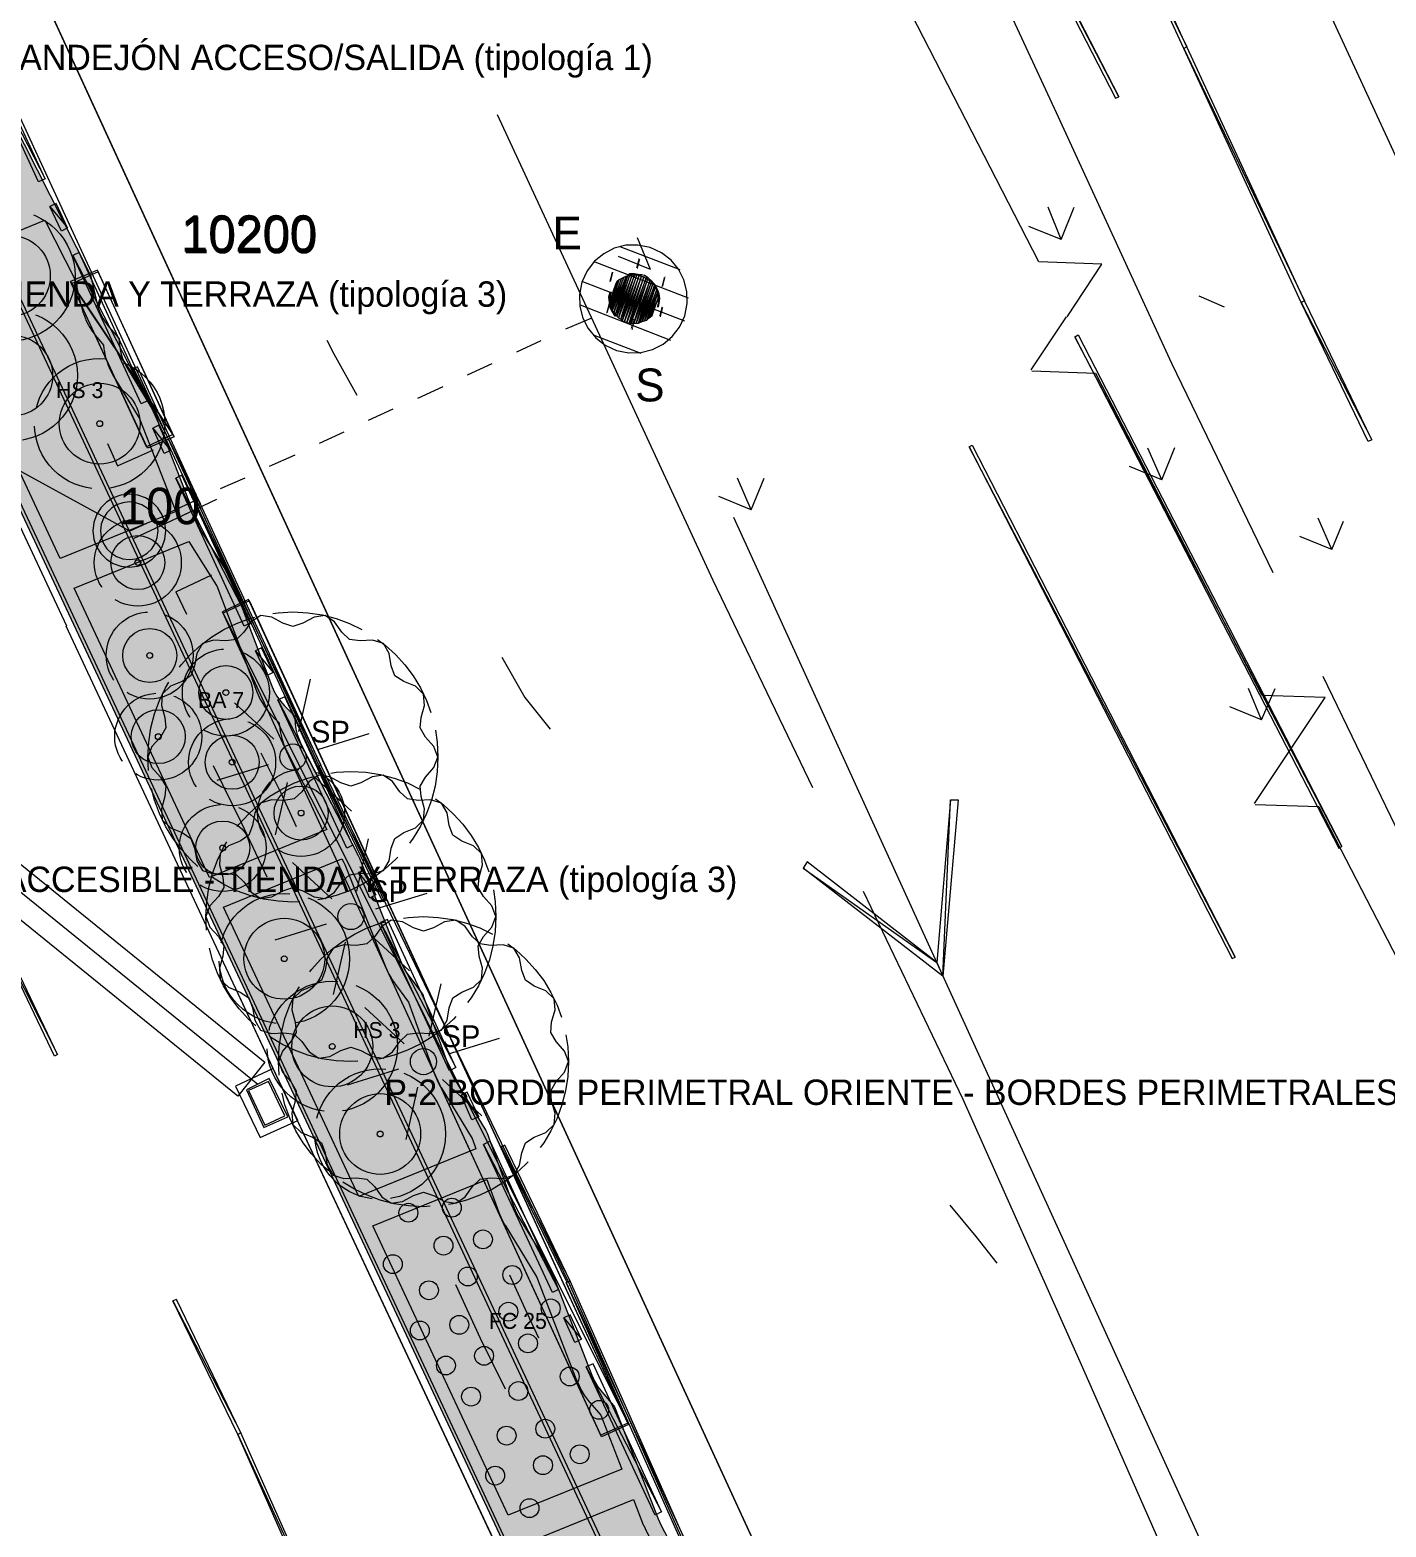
# Model space of a CAD drawing. Header units: metres. Extents: x 1 to 213, y 1 to 147.
# Drawn here: x 102.97 to 121.68, y 77.98 to 98.63 of the extents above; entities that cross this region are included whole.
import ezdxf

# ---------------------------------------------------------------- set-up
doc = ezdxf.new("R2010")
doc.units = ezdxf.units.M
doc.linetypes.add('DASHED', pattern=[1.524, 1.27, -0.254])
doc.layers.get('0').update_dxf_attribs({"lineweight": 0, "plot": 0})
for name, color, linetype, lineweight, plot in [('00-BASE-ARQUITECTURA', 8, 'Continuous', 0, False), ('00-BASE-TEXTO', 8, 'Continuous', 0, False), ('PJ-ARBOLES', 94, 'Continuous', 0, False), ('PJ-ARBUSTOS', 82, 'Continuous', 0, False), ('PJ-COPA-ADULTA', 8, 'DASHED', 0, False), ('PJ-CUBRESUELOS', 150, 'Continuous', 0, False), ('PJ-ETIQUETAS', 7, 'Continuous', 0, False), ('PJ-GRAVILLA', 42, 'Continuous', 0, False), ('PJ-LIMITE-JARDIN', 7, 'Continuous', 0, False), ('PJ-MASAS', 92, 'Continuous', 0, False), ('PJ-MASAS-RELLENO', 92, 'Continuous', 0, False), ('PJ-RIEGO-SECTORES', 5, 'Continuous', 0, False), ('PJ-ZONAS-TIPOLOGIA', 30, 'Continuous', 0, False)]:
    doc.layers.add(name, color=color, linetype=linetype, lineweight=lineweight, plot=plot)

# ---------------------------------------------------------------- blocks, each defined once
blk = doc.blocks.new('PJ_SP')
for p, q in [((0.08, 0.351), (0.244, 1.073)), ((-0.264, 0.245), (-0.807, 0.748)), ((0.344, 0.106), (1.051, 0.325)), ((-0.344, -0.106), (-1.051, -0.325)), ((-0.08, -0.351), (-0.244, -1.073)), ((0.264, -0.245), (0.807, -0.748))]:
    blk.add_line(p, q)
blk.add_lwpolyline([(2, 0), (1.945, 0.146), (1.829, 0.276), (1.755, 0.401), (1.768, 0.545), (1.815, 0.712), (1.802, 0.868), (1.689, 0.975), (1.529, 1.042), (1.407, 1.122), (1.356, 1.258), (1.326, 1.429), (1.247, 1.564), (1.098, 1.611), (0.925, 1.602), (0.781, 1.622), (0.676, 1.722), (0.575, 1.863), (0.445, 1.95), (0.291, 1.928), (0.138, 1.845), (0, 1.8), (-0.138, 1.845), (-0.291, 1.928), (-0.445, 1.95), (-0.575, 1.863), (-0.676, 1.722), (-0.781, 1.622), (-0.925, 1.602), (-1.098, 1.611), (-1.247, 1.564), (-1.326, 1.429), (-1.356, 1.258), (-1.407, 1.122), (-1.529, 1.042), (-1.689, 0.975), (-1.802, 0.868), (-1.815, 0.712), (-1.768, 0.545), (-1.755, 0.401), (-1.829, 0.276), (-1.945, 0.146), (-2, 0), (-1.945, -0.146), (-1.829, -0.276), (-1.755, -0.401), (-1.768, -0.545), (-1.815, -0.712), (-1.802, -0.868), (-1.689, -0.975), (-1.529, -1.042), (-1.407, -1.122), (-1.356, -1.258), (-1.326, -1.429), (-1.247, -1.564), (-1.098, -1.611), (-0.925, -1.602), (-0.781, -1.622), (-0.676, -1.722), (-0.575, -1.863), (-0.445, -1.95), (-0.291, -1.928), (-0.138, -1.845), (0, -1.8), (0.138, -1.845), (0.291, -1.928), (0.445, -1.95), (0.575, -1.863), (0.676, -1.722), (0.781, -1.622), (0.925, -1.602), (1.098, -1.611), (1.247, -1.564), (1.326, -1.429), (1.356, -1.258), (1.407, -1.122), (1.529, -1.042), (1.689, -0.975), (1.802, -0.868), (1.815, -0.712), (1.768, -0.545), (1.755, -0.401), (1.829, -0.276), (1.945, -0.146), (2, 0)], close=True)
blk.add_circle((0, 0), 0.18)
for tag, p, height in [('CODIGO', (0.15, 0.15), 0.2), ('ESPECIE', (0.15, -0.1), 0.15), ('ZONA', (0.15, -0.3), 0.15)]:
    blk.add_attdef(tag, p, '', height=height)
blk = doc.blocks.new('PJ_FC')
blk.add_circle((0, 0), 0.13)
for tag, p, height in [('CODIGO', (0.15, 0.15), 0.2), ('ESPECIE', (0.15, -0.1), 0.15), ('ZONA', (0.15, -0.3), 0.15)]:
    blk.add_attdef(tag, p, '', height=height)
blk = doc.blocks.new('PJ_HS')
for radius in [0.558, 0.04]:
    blk.add_circle((0, 0), radius)
for tag, p, height in [('CODIGO', (0.15, 0.15), 0.2), ('ESPECIE', (0.15, -0.1), 0.15), ('ZONA', (0.15, -0.3), 0.15)]:
    blk.add_attdef(tag, p, '', height=height)
blk = doc.blocks.new('PJ_BA')
for radius in [0.372, 0.04]:
    blk.add_circle((0, 0), radius)
for tag, p, height in [('CODIGO', (0.15, 0.15), 0.2), ('ESPECIE', (0.15, -0.1), 0.15), ('ZONA', (0.15, -0.3), 0.15)]:
    blk.add_attdef(tag, p, '', height=height)

msp = doc.modelspace()

# ---------------------------------------------------------------- hatches: boundary and pattern name
at = {"layer": 'PJ-GRAVILLA'}
h = msp.add_hatch(dxfattribs=at)
h.set_pattern_fill('GRAVEL', scale=0.03)
h.paths.add_polyline_path([(96.457, 105.666), (98.275, 106.618), (98.292, 106.626), (98.306, 106.613), (98.72, 106.2), (98.733, 106.186), (98.739, 106.168), (98.923, 105.579), (98.947, 105.515), (98.975, 105.453), (99.009, 105.393), (99.385, 104.792), (99.394, 104.775), (99.402, 104.757), (99.952, 103.304), (99.986, 103.227), (100.028, 103.153), (100.077, 103.085), (100.134, 103.022), (100.262, 102.893), (100.276, 102.878), (100.285, 102.859), (100.855, 101.394), (100.884, 101.327), (100.919, 101.264), (100.96, 101.203), (101.148, 100.953), (101.158, 100.938), (101.165, 100.922), (101.76, 99.436), (101.797, 99.356), (102.429, 98.178), (102.437, 98.16), (102.438, 98.141), (102.438, 98.131), (102.441, 98.056), (102.452, 97.982), (102.469, 97.909), (102.494, 97.838), (102.525, 97.769), (103.794, 95.272), (103.803, 95.249), (103.81, 95.226), (103.893, 94.868), (103.914, 94.794), (103.942, 94.722), (103.977, 94.653), (104.018, 94.588), (104.065, 94.527), (104.189, 94.383), (104.201, 94.368), (104.202, 94.333), (104.21, 94.253), (104.226, 94.175), (104.25, 94.099), (104.281, 94.026), (104.319, 93.956), (104.677, 93.369), (104.686, 93.353), (104.693, 93.337), (105.277, 91.836), (105.307, 91.768), (105.344, 91.702), (105.735, 91.077), (105.744, 91.06), (105.752, 91.042), (106.302, 89.59), (106.336, 89.513), (106.378, 89.439), (106.427, 89.37), (106.484, 89.307), (106.613, 89.178), (106.626, 89.164), (106.627, 89.145), (106.627, 89.137), (106.631, 89.062), (106.641, 88.986), (106.659, 88.913), (106.684, 88.841), (106.715, 88.772), (107.5, 87.241), (107.516, 87.207), (108.087, 85.779), (108.116, 85.715), (108.15, 85.654), (108.19, 85.596), (108.379, 85.344), (108.39, 85.328), (108.398, 85.309), (108.76, 84.302), (108.792, 84.227), (108.83, 84.156), (109.262, 83.449), (109.272, 83.431), (109.28, 83.413), (109.642, 82.406), (109.673, 82.331), (109.712, 82.26), (110.146, 81.551), (110.154, 81.535), (110.161, 81.519), (110.723, 80.075), (110.76, 79.993), (110.806, 79.916), (110.861, 79.845), (111.022, 79.657), (111.036, 79.639), (111.045, 79.619), (111.638, 78.094), (111.675, 78.012), (112.572, 76.303), (112.579, 76.288), (112.584, 76.271), (112.668, 75.906), (112.689, 75.832), (112.717, 75.76), (112.752, 75.692), (112.793, 75.627), (112.84, 75.566), (112.965, 75.42), (112.976, 75.406), (112.985, 75.39), (113.585, 74.103), (113.593, 74.083), (113.594, 74.078), (113.601, 74.011), (113.617, 73.934), (113.64, 73.86), (113.67, 73.787), (113.708, 73.718), (113.752, 73.653), (113.848, 73.524), (113.858, 73.51), (113.865, 73.494), (114.46, 72.008), (114.497, 71.927), (115.128, 70.749), (115.137, 70.732), (115.138, 70.712), (115.138, 70.709), (115.142, 70.632), (115.153, 70.555), (115.171, 70.48), (115.197, 70.407), (115.23, 70.336), (116.011, 68.853), (116.019, 68.835), (116.02, 68.802), (116.028, 68.722), (116.044, 68.644), (116.068, 68.568), (116.099, 68.494), (116.137, 68.424), (116.494, 67.839), (116.504, 67.821), (116.512, 67.802), (116.852, 66.857), (116.88, 66.79), (116.913, 66.726), (116.953, 66.665), (116.997, 66.608), (117.153, 66.426), (117.165, 66.41), (117.167, 66.37), (117.167, 66.37), (117.17, 66.313), (117.182, 66.235), (117.201, 66.158), (117.228, 66.084), (117.262, 66.012), (117.775, 65.06), (117.783, 65.043), (117.789, 65.025), (117.983, 64.407), (118.007, 64.339), (118.038, 64.274), (118.922, 62.589), (118.929, 62.574), (118.934, 62.557), (119.018, 62.192), (119.039, 62.118), (119.067, 62.046), (119.102, 61.977), (119.143, 61.912), (119.19, 61.851), (119.313, 61.709), (119.326, 61.691), (119.335, 61.672), (119.604, 61), (113.028, 61), (113.951, 62.424), (113.988, 62.487), (114.019, 62.554), (114.291, 63.213), (114.301, 63.235), (114.314, 63.255), (114.889, 64.045), (114.931, 64.11), (114.967, 64.179), (114.997, 64.251), (115.019, 64.326), (115.034, 64.402), (115.047, 64.494), (115.051, 64.514), (115.062, 64.531), (115.161, 64.657), (115.206, 64.722), (115.246, 64.792), (115.277, 64.865), (115.302, 64.941), (115.319, 65.019), (115.328, 65.099), (115.329, 65.179), (115.321, 65.258), (115.307, 65.337), (115.284, 65.413), (115.254, 65.487), (96.449, 105.64), (96.442, 105.657), (96.457, 105.666)])
at = {"layer": 'PJ-MASAS-RELLENO'}
for points in [[(103.595, 95.178), (103.596, 95.174), (103.597, 95.17), (103.679, 94.819), (103.681, 94.808), (103.702, 94.734), (103.709, 94.714), (103.737, 94.642), (103.745, 94.623), (103.78, 94.554), (103.791, 94.536), (103.832, 94.471), (103.844, 94.453), (103.891, 94.392), (103.898, 94.384), (103.987, 94.281), (103.992, 94.231), (103.995, 94.21), (104.011, 94.132), (104.016, 94.11), (104.04, 94.034), (104.047, 94.014), (104.078, 93.94), (104.088, 93.921), (104.126, 93.851), (104.131, 93.841), (104.487, 93.258), (104.489, 93.256), (104.49, 93.253), (104.983, 91.986), (103.39, 91.338), (101.521, 95.328), (103.176, 96.001), (103.595, 95.178)], [(105.545, 90.965), (105.547, 90.962), (105.548, 90.959), (106.096, 89.512), (106.1, 89.501), (106.134, 89.424), (106.145, 89.403), (106.187, 89.33), (106.2, 89.31), (106.249, 89.241), (106.264, 89.223), (106.321, 89.16), (106.329, 89.152), (106.41, 89.07), (106.411, 89.051), (106.413, 89.03), (106.424, 88.955), (106.428, 88.935), (106.445, 88.861), (106.451, 88.841), (106.476, 88.77), (106.484, 88.75), (106.515, 88.681), (106.519, 88.672), (107.069, 87.599), (105.449, 86.94), (103.581, 90.93), (105.165, 91.574), (105.545, 90.965)], [(107.302, 87.145), (107.314, 87.12), (107.883, 85.697), (107.887, 85.689), (107.915, 85.625), (107.924, 85.607), (107.958, 85.546), (107.969, 85.53), (108.008, 85.472), (108.014, 85.464), (108.195, 85.222), (108.553, 84.228), (108.557, 84.217), (108.589, 84.143), (108.598, 84.122), (108.637, 84.051), (108.643, 84.041), (109.072, 83.339), (109.073, 83.336), (109.075, 83.333), (109.123, 83.199), (107.509, 82.542), (105.641, 86.532), (107.276, 87.197), (107.302, 87.145)], [(109.435, 82.332), (109.439, 82.321), (109.471, 82.246), (109.48, 82.226), (109.519, 82.155), (109.525, 82.145), (109.955, 81.44), (109.957, 81.438), (109.958, 81.435), (110.518, 79.996), (110.523, 79.984), (110.56, 79.902), (110.571, 79.88), (110.618, 79.803), (110.631, 79.783), (110.686, 79.711), (110.694, 79.701), (110.845, 79.525), (111.135, 78.781), (109.569, 78.144), (107.7, 82.134), (109.276, 82.775), (109.435, 82.332)], [(111.433, 78.014), (111.438, 78.003), (111.475, 77.921), (111.48, 77.91), (112.372, 76.211), (112.454, 75.857), (112.457, 75.847), (112.477, 75.773), (112.484, 75.752), (112.512, 75.681), (112.521, 75.661), (112.556, 75.592), (112.566, 75.574), (112.607, 75.509), (112.619, 75.492), (112.667, 75.431), (112.673, 75.422), (112.79, 75.286), (113.209, 74.389), (111.629, 73.746), (109.76, 77.736), (111.298, 78.362), (111.433, 78.014)]]:
    msp.add_hatch(color=7, dxfattribs=at).paths.add_polyline_path(points)

# ---------------------------------------------------------------- linework, layer by layer
at = {"layer": '00-BASE-ARQUITECTURA'}
for points in [[(132.733, 32.681), (129.96, 38.513), (126.753, 45.678), (123.451, 52.758), (120.043, 60.007), (116.752, 67.225), (113.566, 74.21), (110.402, 81.365), (106.962, 88.477), (103.628, 95.705), (100.348, 102.806), (97.046, 109.993), (93.786, 117.105), (90.42, 124.481), (87.14, 131.54), (83.753, 138.843), (80.652, 145.574)], [(84.028, 140.663), (126.446, 48.45)], [(84.039, 140.642), (126.457, 48.429)], [(110.857, 74.623), (103.47, 90.403), (103.48, 90.403), (82.356, 135.498)], [(117.99, 97.705), (111.894, 109.442), (111.936, 109.463), (117.99, 97.705)], [(117.948, 97.684), (117.99, 97.705), (111.894, 109.442), (117.948, 97.684)], [(119.408, 102.076), (120.731, 99.219), (122.34, 95.737), (123.737, 92.837)], [(115.778, 100.404), (117.101, 97.547), (118.72, 94.033), (120.117, 91.144)], [(104.581, 91.821), (104.348, 91.715), (88.769, 100.245)], [(118.064, 100.266), (118.022, 100.245), (118.932, 98.393), (118.064, 100.266)], [(118.022, 100.245), (118.932, 98.393), (118.89, 98.372), (118.022, 100.245)], [(117.281, 94.668), (117.757, 95.398), (116.889, 95.43), (114.625, 99.833)], [(102.231, 98.615), (102.147, 98.573), (103.184, 96.573), (102.231, 98.615)], [(102.147, 98.573), (103.184, 96.573), (103.089, 96.531), (102.147, 98.573)], [(118.932, 98.393), (118.89, 98.372), (120.551, 94.89), (118.932, 98.393)], [(118.89, 98.372), (120.551, 94.89), (120.509, 94.869), (118.89, 98.372)], [(109.418, 97.462), (110.74, 94.604), (112.391, 91.038), (113.767, 88.18)], [(103.332, 96.234), (103.247, 96.192), (103.491, 95.896), (103.332, 96.234)], [(103.247, 96.192), (103.491, 95.896), (103.406, 95.853), (103.247, 96.192)], [(117.196, 95.737), (117.016, 96.181)], [(117.196, 95.737), (117.376, 96.181)], [(117.196, 95.737), (116.752, 95.917)], [(111.065, 94.207), (111.234, 94.173), (111.4, 94.178), (111.559, 94.218), (111.705, 94.293), (111.832, 94.397), (111.934, 94.529), (112.005, 94.686), (112.04, 94.854), (112.035, 95.021), (111.994, 95.18), (111.92, 95.326), (111.816, 95.452), (111.684, 95.554), (111.527, 95.626), (111.358, 95.66), (111.192, 95.656), (111.033, 95.615), (110.887, 95.541), (110.76, 95.436), (110.658, 95.304), (110.587, 95.148), (110.552, 94.979), (110.557, 94.812), (110.598, 94.653), (110.672, 94.507), (110.776, 94.381), (110.908, 94.279), (111.065, 94.207)], [(111.111, 95.642), (111.936, 95.324)], [(111.534, 95.324), (111.354, 95.758)], [(106.116, 84.085), (92.156, 95.388)], [(103.65, 95.557), (103.565, 95.515), (104.592, 93.514), (103.65, 95.557)], [(103.565, 95.515), (104.592, 93.514), (104.507, 93.472), (103.565, 95.515)], [(110.762, 95.43), (112.053, 94.932)], [(111.534, 95.324), (111.09, 95.504)], [(103.904, 95.313), (103.533, 95.155), (104.941, 93.049), (103.904, 95.313)], [(103.914, 95.292), (103.544, 95.123), (104.962, 93.017), (103.914, 95.292)], [(110.984, 94.816), (111.1, 95.186), (110.973, 94.848), (110.984, 94.816)], [(111.1, 95.186), (110.973, 94.848), (111.079, 95.165), (111.1, 95.186)], [(110.994, 94.784), (111.132, 95.197), (110.984, 94.816), (110.994, 94.784)], [(111.132, 95.197), (110.984, 94.816), (111.1, 95.186), (111.132, 95.197)], [(111.005, 94.753), (111.164, 95.218), (110.994, 94.784), (111.005, 94.753)], [(111.164, 95.218), (110.994, 94.784), (111.132, 95.197), (111.164, 95.218)], [(111.026, 94.731), (111.196, 95.229), (111.005, 94.753), (111.026, 94.731)], [(111.196, 95.229), (111.005, 94.753), (111.164, 95.218), (111.196, 95.229)], [(111.047, 94.7), (111.217, 95.239), (111.026, 94.731), (111.047, 94.7)], [(111.217, 95.239), (111.026, 94.731), (111.196, 95.229), (111.217, 95.239)], [(111.068, 94.678), (111.248, 95.25), (111.047, 94.7), (111.068, 94.678)], [(111.248, 95.25), (111.047, 94.7), (111.217, 95.239), (111.248, 95.25)], [(111.09, 94.657), (111.28, 95.25), (111.068, 94.678), (111.09, 94.657)], [(111.28, 95.25), (111.068, 94.678), (111.248, 95.25), (111.28, 95.25)], [(111.121, 94.636), (111.312, 95.25), (111.09, 94.657), (111.121, 94.636)], [(111.312, 95.25), (111.09, 94.657), (111.28, 95.25), (111.312, 95.25)], [(111.143, 94.615), (111.344, 95.25), (111.121, 94.636), (111.143, 94.615)], [(111.344, 95.25), (111.121, 94.636), (111.312, 95.25), (111.344, 95.25)], [(111.375, 95.239), (111.143, 94.615), (111.344, 95.25), (111.375, 95.239)], [(111.174, 94.604), (111.375, 95.239), (111.143, 94.615), (111.174, 94.604)], [(111.407, 95.229), (111.174, 94.604), (111.375, 95.239), (111.407, 95.229)], [(111.206, 94.594), (111.407, 95.229), (111.174, 94.604), (111.206, 94.594)], [(111.439, 95.218), (111.206, 94.594), (111.407, 95.229), (111.439, 95.218)], [(111.238, 94.583), (111.439, 95.218), (111.206, 94.594), (111.238, 94.583)], [(111.566, 95.144), (111.555, 95.155), (111.502, 95.208), (111.45, 95.239), (111.407, 95.25), (111.386, 95.25), (111.312, 95.261), (111.248, 95.261), (111.227, 95.25)], [(111.555, 95.134), (111.545, 95.155), (111.492, 95.186), (111.439, 95.218), (111.407, 95.229), (111.375, 95.239), (111.312, 95.25), (111.248, 95.25), (111.238, 95.239)], [(111.471, 95.208), (111.238, 94.583), (111.439, 95.218), (111.471, 95.208)], [(111.259, 94.583), (111.471, 95.208), (111.238, 94.583), (111.259, 94.583)], [(111.492, 95.186), (111.259, 94.583), (111.471, 95.208), (111.492, 95.186)], [(111.301, 94.583), (111.492, 95.186), (111.259, 94.583), (111.301, 94.583)], [(111.524, 95.165), (111.301, 94.583), (111.492, 95.186), (111.524, 95.165)], [(103.533, 95.155), (104.941, 93.049), (104.581, 92.879), (103.533, 95.155)], [(103.544, 95.123), (104.962, 93.017), (104.592, 92.858), (103.544, 95.123)], [(110.592, 95.155), (112, 94.615)], [(110.973, 95.017), (110.973, 95.007), (110.952, 94.943), (110.963, 94.869), (110.963, 94.837), (110.973, 94.805), (110.994, 94.753), (111.037, 94.689), (111.047, 94.678)], [(110.973, 94.848), (111.079, 95.165), (110.973, 94.88), (110.973, 94.848)], [(111.079, 95.165), (110.973, 94.88), (111.058, 95.134), (111.079, 95.165)], [(110.984, 95.017), (110.984, 95.007), (110.973, 94.943), (110.973, 94.88), (110.984, 94.837), (110.984, 94.816), (111.005, 94.753), (111.047, 94.7), (111.058, 94.689)], [(111.333, 94.583), (111.524, 95.165), (111.301, 94.583), (111.333, 94.583)], [(111.545, 95.155), (111.333, 94.583), (111.524, 95.165), (111.545, 95.155)], [(111.365, 94.583), (111.545, 95.155), (111.333, 94.583), (111.365, 94.583)], [(111.566, 95.123), (111.365, 94.583), (111.545, 95.155), (111.566, 95.123)], [(111.386, 94.594), (111.566, 95.123), (111.365, 94.583), (111.386, 94.594)], [(111.587, 95.102), (111.386, 94.594), (111.566, 95.123), (111.587, 95.102)], [(111.418, 94.604), (111.587, 95.102), (111.386, 94.594), (111.418, 94.604)], [(111.598, 95.07), (111.418, 94.604), (111.587, 95.102), (111.598, 95.07)], [(111.45, 94.615), (111.598, 95.07), (111.418, 94.604), (111.45, 94.615)], [(111.619, 95.049), (111.45, 94.615), (111.598, 95.07), (111.619, 95.049)], [(111.481, 94.626), (111.619, 95.049), (111.45, 94.615), (111.481, 94.626)], [(111.629, 95.007), (111.481, 94.626), (111.619, 95.049), (111.629, 95.007)], [(111.502, 94.647), (111.629, 95.007), (111.481, 94.626), (111.502, 94.647)], [(111.629, 94.985), (111.502, 94.647), (111.629, 95.007), (111.629, 94.985)], [(111.534, 94.668), (111.629, 94.985), (111.502, 94.647), (111.534, 94.668)], [(111.64, 94.943), (111.534, 94.668), (111.629, 94.985), (111.64, 94.943)], [(111.629, 94.805), (111.64, 94.858), (111.64, 94.922), (111.629, 94.985), (111.619, 95.049), (111.587, 95.102), (111.555, 95.134)], [(111.64, 94.805), (111.651, 94.858), (111.661, 94.922), (111.651, 94.985), (111.629, 95.049), (111.598, 95.112), (111.566, 95.144)], [(110.56, 94.837), (111.809, 94.35)], [(111.555, 94.689), (111.64, 94.943), (111.534, 94.668), (111.555, 94.689)], [(119.45, 94.805), (119.101, 94.954)], [(120.551, 94.89), (120.509, 94.869), (121.482, 92.975), (120.551, 94.89)], [(120.509, 94.869), (121.482, 92.975), (121.43, 92.953), (120.509, 94.869)], [(110.709, 94.647), (110.359, 94.499)], [(116.783, 93.938), (117.27, 94.668)], [(107.068, 94.35), (107.163, 94.16), (107.481, 93.588)], [(110.74, 94.424), (111.397, 94.17)], [(121.07, 87.365), (117.387, 94.393), (117.429, 94.424), (121.07, 87.365)], [(121.027, 87.344), (121.07, 87.365), (117.387, 94.393), (121.027, 87.344)], [(110.021, 94.34), (109.682, 94.181)], [(104.454, 93.98), (104.401, 93.959), (105.322, 92.096), (104.454, 93.98)], [(104.401, 93.959), (105.322, 92.096), (105.269, 92.075), (104.401, 93.959)], [(109.343, 94.022), (109.005, 93.864)], [(116.794, 93.927), (117.672, 93.895), (117.694, 93.853)], [(119.863, 87.958), (120.35, 88.688), (120.837, 89.419), (119.969, 89.45), (117.694, 93.853)], [(108.666, 93.705), (108.317, 93.546)], [(115.471, 65.109), (102.2, 93.472)], [(107.978, 93.398), (107.639, 93.239)], [(104.75, 93.176), (104.666, 93.133), (104.909, 92.826), (104.75, 93.176)], [(104.666, 93.133), (104.909, 92.826), (104.824, 92.784), (104.666, 93.133)], [(104.041, 92.922), (104.179, 92.615)], [(107.301, 93.08), (106.962, 92.922)], [(119.599, 85.841), (115.926, 92.879), (115.969, 92.9), (119.599, 85.841)], [(104.179, 92.615), (104.676, 92.837)], [(106.624, 92.763), (106.274, 92.604)], [(119.556, 85.82), (119.599, 85.841), (115.926, 92.879), (119.556, 85.82)], [(118.583, 92.424), (118.392, 92.858)], [(118.583, 92.424), (118.763, 92.869)], [(105.068, 92.488), (104.983, 92.445), (106.01, 90.445), (105.068, 92.488)], [(118.583, 92.424), (118.138, 92.604)], [(104.983, 92.445), (106.01, 90.445), (105.925, 90.403), (104.983, 92.445)], [(105.936, 92.445), (105.597, 92.297)], [(112.921, 92.011), (112.73, 92.445)], [(112.921, 92.011), (113.101, 92.445)], [(104.845, 91.72), (104.832, 91.836), (104.794, 91.941), (104.735, 92.035), (104.657, 92.113), (104.564, 92.172), (104.458, 92.21), (104.343, 92.223), (104.228, 92.21), (104.122, 92.172), (104.028, 92.113), (103.951, 92.035), (103.891, 91.941), (103.853, 91.836), (103.84, 91.72), (103.853, 91.605), (103.891, 91.499), (103.951, 91.406), (104.028, 91.328), (104.122, 91.269), (104.228, 91.231), (104.343, 91.218), (104.458, 91.231), (104.564, 91.269), (104.657, 91.328), (104.735, 91.406), (104.794, 91.499), (104.832, 91.605), (104.845, 91.72)], [(104.74, 91.72), (104.729, 91.811), (104.699, 91.895), (104.652, 91.969), (104.591, 92.03), (104.517, 92.077), (104.434, 92.107), (104.343, 92.117), (104.252, 92.107), (104.168, 92.077), (104.095, 92.03), (104.033, 91.969), (103.986, 91.895), (103.956, 91.811), (103.946, 91.72), (103.956, 91.629), (103.986, 91.546), (104.033, 91.472), (104.095, 91.411), (104.168, 91.364), (104.252, 91.334), (104.343, 91.324), (104.434, 91.334), (104.517, 91.364), (104.591, 91.411), (104.652, 91.472), (104.699, 91.546), (104.729, 91.629), (104.74, 91.72)], [(105.258, 92.138), (104.92, 91.98)], [(105.544, 92.149), (105.089, 91.937)], [(105.216, 92.265), (105.417, 91.821)], [(105.322, 92.096), (105.269, 92.075), (106.983, 88.487), (105.322, 92.096)], [(105.269, 92.075), (106.983, 88.487), (106.941, 88.466), (105.269, 92.075)], [(112.921, 92.011), (112.476, 92.191)], [(104.412, 91.62), (105.311, 92.043)], [(112.677, 91.906), (125.864, 63.013)], [(120.932, 91.461), (120.742, 91.895)], [(120.932, 91.461), (121.091, 91.853)], [(120.932, 91.461), (120.488, 91.641)], [(104.983, 90.879), (105.481, 91.112)], [(104.983, 90.879), (105.131, 90.572)], [(105.989, 90.773), (105.629, 90.604), (111.217, 79.417), (105.989, 90.773)], [(105.999, 90.752), (105.639, 90.583), (111.227, 79.396), (105.999, 90.752)], [(105.629, 90.604), (111.217, 79.417), (110.846, 79.248), (105.629, 90.604)], [(105.639, 90.583), (111.227, 79.396), (110.857, 79.227), (105.639, 90.583)], [(106.168, 90.106), (106.084, 90.064), (106.327, 89.768), (106.168, 90.106)], [(106.084, 90.064), (106.327, 89.768), (106.243, 89.725), (106.084, 90.064)], [(109.481, 89.979), (109.799, 89.419), (110.148, 88.985)], [(120.805, 89.715), (122.202, 86.826), (123.874, 83.058), (125.43, 79.544), (126.986, 76.115), (128.584, 72.623), (129.886, 69.776)], [(106.486, 89.429), (106.391, 89.387), (107.428, 87.387), (106.486, 89.429)], [(119.958, 89.112), (119.779, 89.546)], [(119.958, 89.112), (120.149, 89.546)], [(106.391, 89.387), (107.428, 87.387), (107.343, 87.344), (106.391, 89.387)], [(119.958, 89.112), (119.525, 89.292)], [(106.158, 88.657), (106.433, 88.106), (106.645, 87.641)], [(106.243, 86.942), (105.893, 87.683), (105.502, 88.477)], [(106.983, 88.487), (106.941, 88.466), (107.883, 86.625), (106.983, 88.487)], [(106.941, 88.466), (107.883, 86.625), (107.841, 86.603), (106.941, 88.466)], [(101.374, 88.307), (106.211, 84.391)], [(115.482, 85.767), (115.566, 85.577), (115.672, 88.011), (115.482, 85.767)], [(115.566, 85.577), (115.672, 88.011), (115.778, 88.011), (115.566, 85.577)], [(119.874, 87.947), (120.752, 87.916), (120.773, 87.873)], [(106.211, 84.391), (105.84, 83.926), (101.004, 87.842)], [(123.917, 83.439), (123.049, 83.471), (120.773, 87.873)], [(113.693, 87.154), (113.64, 87.069), (115.482, 85.767), (113.693, 87.154)], [(107.587, 87.037), (107.502, 87.006), (107.745, 86.699), (107.587, 87.037)], [(107.502, 87.006), (107.745, 86.699), (107.661, 86.656), (107.502, 87.006)], [(113.64, 87.069), (115.482, 85.767), (115.566, 85.577), (113.64, 87.069)], [(114.466, 86.752), (115.842, 83.883), (117.471, 80.222), (119.038, 76.676), (120.615, 73.215), (122.213, 69.723), (123.525, 66.844)], [(102.464, 86.349), (102.422, 86.328), (103.353, 84.497), (102.464, 86.349)], [(102.422, 86.328), (103.353, 84.497), (103.311, 84.476), (102.422, 86.328)], [(107.904, 86.36), (107.809, 86.318), (108.846, 84.317), (107.904, 86.36)], [(107.809, 86.318), (108.846, 84.317), (108.761, 84.275), (107.809, 86.318)], [(115.312, 65.119), (105.819, 85.386)], [(109.005, 83.979), (108.92, 83.936), (109.164, 83.64), (109.005, 83.979)], [(108.92, 83.936), (109.164, 83.64), (109.068, 83.598), (108.92, 83.936)], [(109.322, 83.301), (109.227, 83.259), (110.264, 81.259), (109.322, 83.301)], [(109.227, 83.259), (110.264, 81.259), (110.18, 81.216), (109.227, 83.259)], [(109.523, 83.248), (109.47, 83.227), (110.423, 81.375), (109.523, 83.248)], [(109.47, 83.227), (110.423, 81.375), (110.381, 81.354), (109.47, 83.227)], [(115.662, 82.423), (116.021, 81.989), (116.307, 81.619)], [(109.587, 81.46), (109.799, 80.994), (109.989, 80.592)], [(110.423, 81.375), (110.37, 81.354), (112.01, 77.798), (110.423, 81.375)], [(110.37, 81.354), (112.01, 77.798), (111.958, 77.777), (110.37, 81.354)], [(109.534, 79.883), (109.185, 80.581), (108.846, 81.322)], [(104.994, 81.121), (104.941, 81.1), (105.883, 79.28), (104.994, 81.121)], [(104.941, 81.1), (105.883, 79.28), (105.84, 79.259), (104.941, 81.1)], [(110.423, 80.91), (110.338, 80.867), (110.582, 80.571), (110.423, 80.91)], [(110.338, 80.867), (110.582, 80.571), (110.486, 80.529), (110.338, 80.867)], [(110.74, 80.232), (110.645, 80.19), (111.682, 78.19), (110.74, 80.232)], [(110.645, 80.19), (111.682, 78.19), (111.598, 78.147), (110.645, 80.19)], [(105.883, 79.28), (105.84, 79.259), (107.438, 75.777), (105.883, 79.28)], [(105.84, 79.259), (107.438, 75.777), (107.385, 75.755), (105.84, 79.259)]]:
    msp.add_lwpolyline(points, dxfattribs=at)
for points in [[(97.564, 106.077), (116.656, 65.299), (116.709, 65.32), (97.607, 106.098)], [(106.147, 83.354), (106.666, 83.587), (106.327, 84.307), (105.809, 84.063)], [(106.528, 83.64), (106.274, 84.169), (105.957, 84.01), (106.2, 83.492)], [(106.486, 83.651), (106.264, 84.127), (105.989, 84), (106.211, 83.524)]]:
    msp.add_lwpolyline(points, close=True, dxfattribs=at)
at = {"layer": 'PJ-COPA-ADULTA'}
for centre, radius in [((102.695, 95.236), 0.9), ((102.726, 93.859), 0.9), ((103.934, 93.197), 0.9), ((104.46, 91.281), 0.6), ((104.624, 90), 0.6), ((106.6, 88.6), 2), ((105.675, 89.489), 0.6), ((104.742, 88.881), 0.6), ((105.761, 88.528), 0.6), ((107.4, 86.4), 2), ((106.712, 87.828), 0.6), ((105.631, 87.346), 0.6), ((106.481, 85.819), 0.9), ((108.4, 84.4), 2), ((107.142, 84.61), 0.9), ((107.803, 83.402), 0.9)]:
    msp.add_circle(centre, radius, dxfattribs=at)
at = {"layer": 'PJ-LIMITE-JARDIN'}
for points in [[(115.254, 65.487), (96.449, 105.64)], [(102.525, 97.769), (103.794, 95.272), (103.803, 95.249), (103.81, 95.226), (103.893, 94.868), (103.914, 94.794), (103.942, 94.722), (103.977, 94.653), (104.018, 94.588), (104.065, 94.527), (104.189, 94.383), (104.201, 94.368), (104.202, 94.333), (104.21, 94.253), (104.226, 94.175), (104.25, 94.099), (104.281, 94.026), (104.319, 93.956), (104.677, 93.369), (104.686, 93.353), (104.693, 93.337), (105.277, 91.836), (105.307, 91.768), (105.344, 91.702), (105.735, 91.077), (105.744, 91.06), (105.752, 91.042), (106.302, 89.59), (106.336, 89.513), (106.378, 89.439), (106.427, 89.37), (106.484, 89.307), (106.613, 89.178), (106.626, 89.164), (106.627, 89.145), (106.627, 89.137), (106.631, 89.062), (106.641, 88.986), (106.659, 88.913), (106.684, 88.841), (106.715, 88.772), (107.5, 87.241), (107.516, 87.207), (108.087, 85.779), (108.116, 85.715), (108.15, 85.654), (108.19, 85.596), (108.379, 85.344), (108.39, 85.328), (108.398, 85.309), (108.76, 84.302), (108.792, 84.227), (108.83, 84.156), (109.262, 83.449), (109.272, 83.431), (109.28, 83.413), (109.642, 82.406), (109.673, 82.331), (109.712, 82.26), (110.146, 81.551), (110.154, 81.535), (110.161, 81.519), (110.723, 80.075), (110.76, 79.993), (110.806, 79.916), (110.861, 79.845), (111.022, 79.657), (111.036, 79.639), (111.045, 79.619), (111.638, 78.094), (111.675, 78.012), (112.572, 76.303)]]:
    msp.add_lwpolyline(points, dxfattribs=at)
at = {"layer": 'PJ-MASAS'}
for points in [[(103.595, 95.178), (103.596, 95.174), (103.597, 95.17), (103.679, 94.819), (103.681, 94.808), (103.702, 94.734), (103.709, 94.714), (103.737, 94.642), (103.745, 94.623), (103.78, 94.554), (103.791, 94.536), (103.832, 94.471), (103.844, 94.453), (103.891, 94.392), (103.898, 94.384), (103.987, 94.281), (103.992, 94.231), (103.995, 94.21), (104.011, 94.132), (104.016, 94.11), (104.04, 94.034), (104.047, 94.014), (104.078, 93.94), (104.088, 93.921), (104.126, 93.851), (104.131, 93.841), (104.487, 93.258), (104.489, 93.256), (104.49, 93.253), (104.983, 91.986), (103.39, 91.338), (101.521, 95.328), (103.176, 96.001), (103.595, 95.178)], [(105.545, 90.965), (105.547, 90.962), (105.548, 90.959), (106.096, 89.512), (106.1, 89.501), (106.134, 89.424), (106.145, 89.403), (106.187, 89.33), (106.2, 89.31), (106.249, 89.241), (106.264, 89.223), (106.321, 89.16), (106.329, 89.152), (106.41, 89.07), (106.411, 89.051), (106.413, 89.03), (106.424, 88.955), (106.428, 88.935), (106.445, 88.861), (106.451, 88.841), (106.476, 88.77), (106.484, 88.75), (106.515, 88.681), (106.519, 88.672), (107.069, 87.599), (105.449, 86.94), (103.581, 90.93), (105.165, 91.574), (105.545, 90.965)], [(107.302, 87.145), (107.314, 87.12), (107.883, 85.697), (107.887, 85.689), (107.915, 85.625), (107.924, 85.607), (107.958, 85.546), (107.969, 85.53), (108.008, 85.472), (108.014, 85.464), (108.195, 85.222), (108.553, 84.228), (108.557, 84.217), (108.589, 84.143), (108.598, 84.122), (108.637, 84.051), (108.643, 84.041), (109.072, 83.339), (109.073, 83.336), (109.075, 83.333), (109.123, 83.199), (107.509, 82.542), (105.641, 86.532), (107.276, 87.197), (107.302, 87.145)], [(109.435, 82.332), (109.439, 82.321), (109.471, 82.246), (109.48, 82.226), (109.519, 82.155), (109.525, 82.145), (109.955, 81.44), (109.957, 81.438), (109.958, 81.435), (110.518, 79.996), (110.523, 79.984), (110.56, 79.902), (110.571, 79.88), (110.618, 79.803), (110.631, 79.783), (110.686, 79.711), (110.694, 79.701), (110.845, 79.525), (111.135, 78.781), (109.569, 78.144), (107.7, 82.134), (109.276, 82.775), (109.435, 82.332)], [(111.433, 78.014), (111.438, 78.003), (111.475, 77.921), (111.48, 77.91), (112.372, 76.211), (112.454, 75.857), (112.457, 75.847), (112.477, 75.773), (112.484, 75.752), (112.512, 75.681), (112.521, 75.661), (112.556, 75.592), (112.566, 75.574), (112.607, 75.509), (112.619, 75.492), (112.667, 75.431), (112.673, 75.422), (112.79, 75.286), (113.209, 74.389), (111.629, 73.746), (109.76, 77.736), (111.298, 78.362), (111.433, 78.014)]]:
    msp.add_lwpolyline(points, close=True, dxfattribs=at)
at = {"layer": 'PJ-RIEGO-SECTORES'}
for points in [[(115.254, 65.487), (96.449, 105.64)], [(102.525, 97.769), (103.794, 95.272), (103.803, 95.249), (103.81, 95.226), (103.893, 94.868), (103.914, 94.794), (103.942, 94.722), (103.977, 94.653), (104.018, 94.588), (104.065, 94.527), (104.189, 94.383), (104.201, 94.368), (104.202, 94.333), (104.21, 94.253), (104.226, 94.175), (104.25, 94.099), (104.281, 94.026), (104.319, 93.956), (104.677, 93.369), (104.686, 93.353), (104.693, 93.337), (105.277, 91.836), (105.307, 91.768), (105.344, 91.702), (105.735, 91.077), (105.744, 91.06), (105.752, 91.042), (106.302, 89.59), (106.336, 89.513), (106.378, 89.439), (106.427, 89.37), (106.484, 89.307), (106.613, 89.178), (106.626, 89.164), (106.627, 89.145), (106.627, 89.137), (106.631, 89.062), (106.641, 88.986), (106.659, 88.913), (106.684, 88.841), (106.715, 88.772), (107.5, 87.241), (107.516, 87.207), (108.087, 85.779), (108.116, 85.715), (108.15, 85.654), (108.19, 85.596), (108.379, 85.344), (108.39, 85.328), (108.398, 85.309), (108.76, 84.302), (108.792, 84.227), (108.83, 84.156), (109.262, 83.449), (109.272, 83.431), (109.28, 83.413), (109.642, 82.406), (109.673, 82.331), (109.712, 82.26), (110.146, 81.551), (110.154, 81.535), (110.161, 81.519), (110.723, 80.075), (110.76, 79.993), (110.806, 79.916), (110.861, 79.845), (111.022, 79.657), (111.036, 79.639), (111.045, 79.619), (111.638, 78.094), (111.675, 78.012), (112.572, 76.303)]]:
    msp.add_lwpolyline(points, dxfattribs=at)

# ---------------------------------------------------------------- block references
at = {"layer": 'PJ-ARBOLES'}
for p in [(106.6, 88.6), (107.4, 86.4), (108.4, 84.4)]:
    msp.add_blockref('PJ_SP', p, dxfattribs=at)
at = {"layer": 'PJ-ARBUSTOS'}
for name, p in [('PJ_HS', (102.695, 95.236)), ('PJ_HS', (102.726, 93.859)), ('PJ_HS', (103.934, 93.197)), ('PJ_BA', (104.46, 91.281)), ('PJ_BA', (104.624, 90)), ('PJ_BA', (105.675, 89.489)), ('PJ_BA', (104.742, 88.881)), ('PJ_BA', (105.761, 88.528)), ('PJ_BA', (106.712, 87.828)), ('PJ_BA', (105.631, 87.346)), ('PJ_HS', (106.481, 85.819)), ('PJ_HS', (107.142, 84.61)), ('PJ_HS', (107.803, 83.402))]:
    msp.add_blockref(name, p, dxfattribs=at)
at = {"layer": 'PJ-CUBRESUELOS'}
for p in [(108.192, 82.317), (108.792, 82.386), (108.676, 81.863), (109.221, 81.949), (107.978, 81.608), (109.012, 81.438), (109.625, 81.458), (108.476, 81.247), (109.571, 80.951), (110.155, 80.997), (108.351, 80.693), (108.894, 80.77), (109.842, 80.515), (108.71, 80.21), (109.236, 80.343), (110.418, 80.058), (109.057, 79.781), (109.709, 79.857), (110.823, 79.598), (109.547, 79.243), (110.081, 79.338), (110.556, 78.986), (110.049, 78.835), (109.389, 78.692), (109.862, 78.243)]:
    msp.add_blockref('PJ_FC', p, dxfattribs=at)

# ---------------------------------------------------------------- texts
at = {"layer": '00-BASE-TEXTO'}
for s, height, p in [('10200', 0.503, (105.057, 95.567)), ('10200', 0.503, (105.068, 95.546)), ('E', 0.453, (110.18, 95.599)), ('/', 0.126, (111.333, 95.345)), ('/', 0.126, (111.344, 95.335)), ('/', 0.126, (110.963, 95.155)), ('/', 0.126, (110.973, 95.155)), ('/', 0.126, (111.682, 95.081)), ('/', 0.126, (111.693, 95.091)), ('/', 0.126, (110.92, 94.721)), ('/', 0.126, (110.931, 94.731)), ('/', 0.126, (111.651, 94.678)), ('/', 0.126, (111.661, 94.668)), ('/', 0.126, (111.259, 94.509)), ('/', 0.126, (111.27, 94.488)), ('S', 0.453, (111.322, 93.504)), ('100', 0.503, (104.2, 91.81))]:
    msp.add_text(s, height=height, dxfattribs=at).set_placement(p)
at = {"layer": 'PJ-ETIQUETAS'}
for s, height, p in [('HS 3', 0.22, (103.331, 93.55)), ('BA 7', 0.22, (105.29, 89.276)), ('SP', 0.3, (106.85, 88.8)), ('SP', 0.3, (107.65, 86.6)), ('HS 3', 0.22, (107.43, 84.725)), ('SP', 0.3, (108.65, 84.6)), ('FC 25', 0.22, (109.301, 80.715))]:
    msp.add_text(s, height=height, dxfattribs=at).set_placement(p)
at = {"layer": 'PJ-ZONAS-TIPOLOGIA'}
for s, p in [('B-4 MEDIANA ACCESO PATIO - BANDEJÓN ACCESO/SALIDA (tipología 1)', (95.464, 98.072)), ('T-3 JARDÍN TIENDA ORIENTE (PERMANENCIA) - TIENDA Y TERRAZA (tipología 3)', (91.612, 94.809)), ('T-4 JARDÍN ESTACIONAMIENTO ACCESIBLE - TIENDA Y TERRAZA (tipología 3)', (95.305, 86.739)), ('P-2 BORDE PERIMETRAL ORIENTE - BORDES PERIMETRALES (tipología 4)', (107.861, 83.803))]:
    msp.add_text(s, height=0.35, dxfattribs=at).set_placement(p)

doc.saveas('drawing.dxf')
